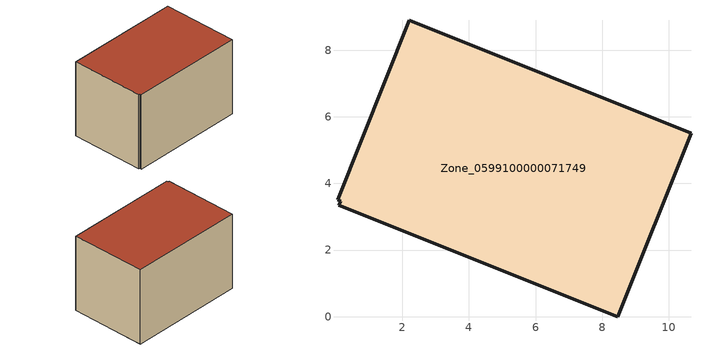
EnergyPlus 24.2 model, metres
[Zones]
Zone_0599100000071749
 floor ground (C_G): 0.14,3.47 0.05,3.51 2.21,8.9 10.67,5.51 8.46,0 0.09,3.34 z0
 wall outside (C_F): 8.46,0 10.67,5.51 2.21,8.9 0.05,3.51 0.14,3.47 0.09,3.34 8.46,0 z0:6.04
 roof outside (C_R): 0.05,3.51 0.14,3.47 0.09,3.34 8.46,0 10.67,5.51 2.21,8.9 z6.04
[BUILDING]
Pand.0599100000071749: North Axis=0; Terrain=City; Loads Convergence Tolerance Value=0.04; Temperature Convergence Tolerance Value=0.4; Solar Distribution=FullExterior; Maximum Number of Warmup Days=25; Minimum Number of Warmup Days=1
[Site:Location]
Rotterdam.The.Hague.AP_ZH_NLD Design_Conditions: Latitude=51.96; Longitude=4.45; Time Zone=1; Elevation=-4.5
[SITE:GROUNDTEMPERATURE:BUILDINGSURFACE]
18, 18, 18, 18, 18, 18, 18, 18, 18, 18, 18, 18
[MATERIAL] Thermal Absorptance=0.9; Solar Absorptance=0.7; Visible Absorptance=0.7
Name | Roughness | Thickness | Conductivity | Density | Specific Heat
G.TI.1975-1991 | MediumSmooth | 0.15 | 0.288461 | 540 | 1210
F.TI.1975-1991 | Rough | 0.3 | 0.230769 | 1920 | 840
R.TI.1975-1991 | MediumRough | 0.2 | 0.153846 | 1500 | 1000
[CONSTRUCTION]
C_G: G.TI.1975-1991
C_F: F.TI.1975-1991
C_R: R.TI.1975-1991
[ZONE]
Zone_0599100000071749: Type=1; Multiplier=1; Ceiling Height=Autocalculate; Volume=Autocalculate; Floor Area=autocalculate; Part of Total Floor Area=Yes
[ZONEINFILTRATION:DESIGNFLOWRATE]
Infil_Zone_0599100000071749: Zone or ZoneList or Space or SpaceList=Zone_0599100000071749; Schedule=AlwaysOn; Design Flow Rate Calculation Method=Flow/Area; Flow Rate per Floor Area=0.003; Constant Term Coefficient=1; Temperature Term Coefficient=0; Velocity Term Coefficient=0; Velocity Squared Term Coefficient=0
[HVACTEMPLATE:ZONE:IDEALLOADSAIRSYSTEM]
Zone_0599100000071749: Maximum Heating Supply Air Temperature=50; Minimum Cooling Supply Air Temperature=13; Maximum Heating Supply Air Humidity Ratio=0.0156; Minimum Cooling Supply Air Humidity Ratio=0.0077; Heating Limit=NoLimit; Cooling Limit=NoLimit; Dehumidification Control Type=ConstantSensibleHeatRatio; Cooling Sensible Heat Ratio=0.7; Dehumidification Setpoint=60; Humidification Control Type=None; Humidification Setpoint=30; Outdoor Air Method=None; Outdoor Air Flow Rate per Person=0.00944; Outdoor Air Flow Rate per Zone Floor Area=0; Outdoor Air Flow Rate per Zone=0; Demand Controlled Ventilation Type=None; Outdoor Air Economizer Type=NoEconomizer; Heat Recovery Type=None; Sensible Heat Recovery Effectiveness=0.7; Latent Heat Recovery Effectiveness=0.65
[ZONECONTROL:THERMOSTAT]
ThermostatControl_Zone_0599100000071749: Zone or ZoneList=Zone_0599100000071749; Control Type Schedule=DualSetpointControlType; Control 1=Thermostat_Zone_0599100000071749; Temperature Difference Between Cutout And Setpoint=0
[THERMOSTATSETPOINT:DUALSETPOINT]
Thermostat_Zone_0599100000071749: Heating Setpoint Temperature Schedule=HeatingSetpoint_Zone_0599100000071749; Cooling Setpoint Temperature Schedule=CoolingSetpoint_Zone_0599100000071749
[SCHEDULE:COMPACT]
HeatingSetpoint_Zone_0599100000071749: Through: 12/31, For: AllDays, Until: 24:00, 21
CoolingSetpoint_Zone_0599100000071749: Through: 12/31, For: AllDays, Until: 24:00, 24
DualSetpointControlType: Through: 12/31, For: AllDays, Until: 24:00, 4
AlwaysOn: Through: 12/31, For: AllDays, Until: 24:00, 1
